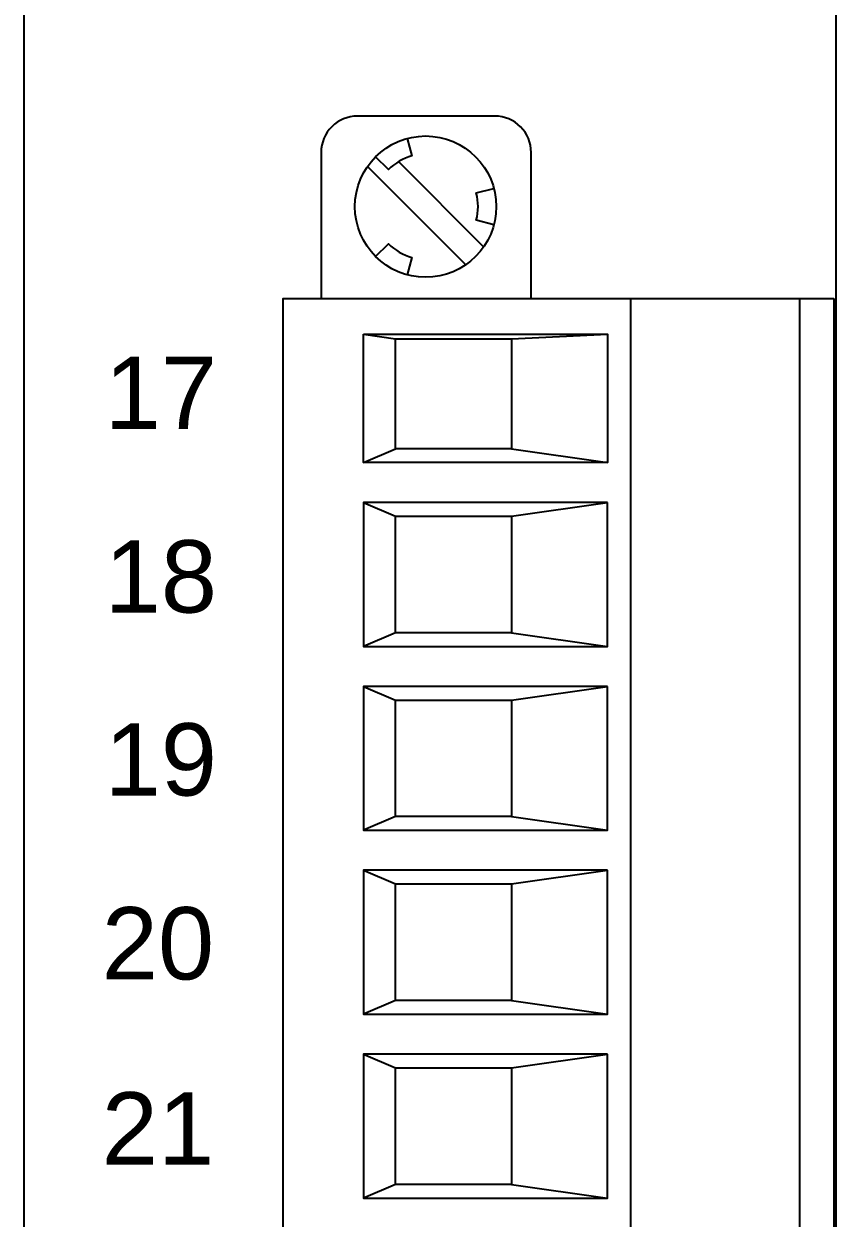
# Model space of a CAD drawing. Extents: x 1 to 47, y 1 to 35.
# Drawn here: x 38.497 to 39.383, y 11.054 to 12.353 of the extents above; entities that cross this region are included whole.
import ezdxf

# ---------------------------------------------------------------- set-up
doc = ezdxf.new("R2010")
doc.units = 0
doc.header["$MEASUREMENT"] = 0
for name, color, linetype in [('9_02__1__21_UNIVERSAL_BINA', 7, 'CONTINUOUS'), ('9_03__2__42_UNIVERSAL_BINA', 7, 'CONTINUOUS'), ('9_04__3__63_UNIVERSAL_BINA', 7, 'CONTINUOUS'), ('9_05__4__84_UNIVERSAL_BINA', 7, 'CONTINUOUS'), ('9_06__5__21_UNIVERSAL_BINA', 7, 'CONTINUOUS'), ('9_07__6__21_UNIVERSAL_BINA', 7, 'CONTINUOUS'), ('9_08__7__21_UNIVERSAL_BINA', 7, 'CONTINUOUS'), ('9_09__8__42_UNIVERSAL_BINA', 7, 'CONTINUOUS'), ('9_10__9__42_UNIVERSAL_BINA', 7, 'CONTINUOUS'), ('9_11__A__63_UNIVERSAL_BINA', 7, 'CONTINUOUS'), ('9_12__B__12_ELECTROMECHANI', 7, 'CONTINUOUS'), ('9_13__C__24_ELECTROMECHANI', 7, 'CONTINUOUS'), ('9_14__D__36_ELECTROMECHANI', 7, 'CONTINUOUS'), ('9_15__E__48_ELECTROMECHANI', 7, 'CONTINUOUS')]:
    doc.layers.add(name, color=color, linetype=linetype)
doc.styles.add('ARIAL', font='arial.ttf')

msp = doc.modelspace()

# ---------------------------------------------------------------- linework, layer by layer
at = {"layer": '9_02__1__21_UNIVERSAL_BINA'}
for points in [[(39.627, 17.049), (39.222, 17.0632), (38.82, 17.0491, 0.404026), (38.782, 17.0098), (38.782, 16.8972, -0.409111), (38.6659, 16.7791), (38.5739, 16.7775, 0.409111), (38.4965, 16.6987), (38.4965, 10.1436, 0.409111), (38.5739, 10.0649), (38.6659, 10.0633, -0.409111), (38.782, 9.9452), (38.782, 9.8325, 0.404026), (38.82, 9.7932), (39.222, 9.7791), (39.627, 9.7933, 0.404026)], [(39.4569, 10.056, -0.409111), (39.3795, 10.1348), (39.3795, 16.7075, -0.409111), (39.4569, 16.7863)], [(39.0479, 12.0539), (39.0479, 12.2129, 0.414214), (39.0086, 12.2523), (38.859, 12.2523, 0.414214), (38.8196, 12.2129), (38.8196, 12.0539)], [(38.9133, 12.228), (38.9184, 12.209, 0.131652), (38.8928, 12.1942), (38.8789, 12.2082)], [(39.0073, 12.134), (38.9883, 12.1391, 0.131652), (38.9883, 12.1687), (39.0073, 12.1737)], [(38.8789, 12.0996), (38.8928, 12.1135, 0.131652), (38.9184, 12.0987), (38.9133, 12.0797)]]:
    msp.add_lwpolyline(points, format="xyb", dxfattribs=at)
for points in [[(38.9768, 12.0907), (38.87, 12.1975)], [(38.9037, 12.2028), (38.9963, 12.1102)], [(39.1564, 10.4539), (39.1564, 12.0539)], [(39.3396, 12.0539), (39.3396, 10.4539)], [(38.8657, 12.0152), (38.9005, 12.01)], [(39.0265, 12.01), (39.1308, 12.0152)], [(38.8657, 11.8756), (38.9005, 11.8905)], [(39.0265, 11.8905), (39.1308, 11.8756)], [(38.8657, 11.8321), (38.9005, 11.8173)], [(39.0265, 11.8173), (39.1308, 11.8321)], [(38.9005, 11.6905), (38.8657, 11.6756)], [(39.0265, 11.6905), (39.1308, 11.6756)], [(38.8657, 11.6321), (38.9005, 11.6173)], [(39.0265, 11.6173), (39.1308, 11.6321)], [(38.9005, 11.4905), (38.8657, 11.4756)], [(39.0265, 11.4905), (39.1308, 11.4756)], [(38.8657, 11.4321), (38.9005, 11.4173)], [(39.0265, 11.4173), (39.1308, 11.4321)], [(38.9005, 11.2905), (38.8657, 11.2756)], [(39.0265, 11.2905), (39.1308, 11.2756)], [(38.8657, 11.2321), (38.9005, 11.2173)], [(39.0265, 11.2173), (39.1308, 11.2321)], [(38.9005, 11.0905), (38.8657, 11.0756)], [(39.0265, 11.0905), (39.1308, 11.0756)]]:
    msp.add_lwpolyline(points, dxfattribs=at)
for points in [[(39.3769, 12.0539), (39.3769, 10.4539), (38.7785, 10.4539), (38.7785, 12.0539)], [(38.8657, 12.0152), (39.1308, 12.0152), (39.1308, 11.8756), (38.8657, 11.8756)], [(38.9005, 12.01), (39.0265, 12.01), (39.0265, 11.8905), (38.9005, 11.8905)], [(39.1308, 11.8321), (38.8657, 11.8321), (38.8657, 11.6756), (39.1308, 11.6756)], [(38.9005, 11.8173), (39.0265, 11.8173), (39.0265, 11.6905), (38.9005, 11.6905)], [(39.1308, 11.6321), (38.8657, 11.6321), (38.8657, 11.4756), (39.1308, 11.4756)], [(38.9005, 11.6173), (39.0265, 11.6173), (39.0265, 11.4905), (38.9005, 11.4905)], [(39.1308, 11.4321), (38.8657, 11.4321), (38.8657, 11.2756), (39.1308, 11.2756)], [(38.9005, 11.4173), (39.0265, 11.4173), (39.0265, 11.2905), (38.9005, 11.2905)], [(39.1308, 11.2321), (38.8657, 11.2321), (38.8657, 11.0756), (39.1308, 11.0756)], [(38.9005, 11.2173), (39.0265, 11.2173), (39.0265, 11.0905), (38.9005, 11.0905)]]:
    msp.add_lwpolyline(points, close=True, dxfattribs=at)
msp.add_circle((38.9332, 12.1539), 0.0768, dxfattribs=at)
at = {"layer": '9_03__2__42_UNIVERSAL_BINA'}
for points in [[(39.627, 17.049), (39.222, 17.0632), (38.82, 17.0491, 0.404026), (38.782, 17.0098), (38.782, 16.8972, -0.409111), (38.6659, 16.7791), (38.5739, 16.7775, 0.409111), (38.4965, 16.6987), (38.4965, 10.1436, 0.409111), (38.5739, 10.0649), (38.6659, 10.0633, -0.409111), (38.782, 9.9452), (38.782, 9.8325, 0.404026), (38.82, 9.7932), (39.222, 9.7791), (39.627, 9.7933, 0.404026)], [(39.4569, 10.056, -0.409111), (39.3795, 10.1348), (39.3795, 16.7075, -0.409111), (39.4569, 16.7863)], [(39.0479, 12.0539), (39.0479, 12.2129, 0.414214), (39.0086, 12.2523), (38.859, 12.2523, 0.414214), (38.8196, 12.2129), (38.8196, 12.0539)], [(38.9133, 12.228), (38.9184, 12.209, 0.131652), (38.8928, 12.1942), (38.8789, 12.2082)], [(39.0073, 12.134), (38.9883, 12.1391, 0.131652), (38.9883, 12.1687), (39.0073, 12.1737)], [(38.8789, 12.0996), (38.8928, 12.1135, 0.131652), (38.9184, 12.0987), (38.9133, 12.0797)]]:
    msp.add_lwpolyline(points, format="xyb", dxfattribs=at)
for points in [[(38.9768, 12.0907), (38.87, 12.1975)], [(38.9037, 12.2028), (38.9963, 12.1102)], [(39.1564, 10.4539), (39.1564, 12.0539)], [(39.3396, 12.0539), (39.3396, 10.4539)], [(38.8657, 12.0152), (38.9005, 12.01)], [(39.0265, 12.01), (39.1308, 12.0152)], [(38.8657, 11.8756), (38.9005, 11.8905)], [(39.0265, 11.8905), (39.1308, 11.8756)], [(38.8657, 11.8321), (38.9005, 11.8173)], [(39.0265, 11.8173), (39.1308, 11.8321)], [(38.9005, 11.6905), (38.8657, 11.6756)], [(39.0265, 11.6905), (39.1308, 11.6756)], [(38.8657, 11.6321), (38.9005, 11.6173)], [(39.0265, 11.6173), (39.1308, 11.6321)], [(38.9005, 11.4905), (38.8657, 11.4756)], [(39.0265, 11.4905), (39.1308, 11.4756)], [(38.8657, 11.4321), (38.9005, 11.4173)], [(39.0265, 11.4173), (39.1308, 11.4321)], [(38.9005, 11.2905), (38.8657, 11.2756)], [(39.0265, 11.2905), (39.1308, 11.2756)], [(38.8657, 11.2321), (38.9005, 11.2173)], [(39.0265, 11.2173), (39.1308, 11.2321)], [(38.9005, 11.0905), (38.8657, 11.0756)], [(39.0265, 11.0905), (39.1308, 11.0756)]]:
    msp.add_lwpolyline(points, dxfattribs=at)
for points in [[(39.3769, 12.0539), (39.3769, 10.4539), (38.7785, 10.4539), (38.7785, 12.0539)], [(38.8657, 12.0152), (39.1308, 12.0152), (39.1308, 11.8756), (38.8657, 11.8756)], [(38.9005, 12.01), (39.0265, 12.01), (39.0265, 11.8905), (38.9005, 11.8905)], [(39.1308, 11.8321), (38.8657, 11.8321), (38.8657, 11.6756), (39.1308, 11.6756)], [(38.9005, 11.8173), (39.0265, 11.8173), (39.0265, 11.6905), (38.9005, 11.6905)], [(39.1308, 11.6321), (38.8657, 11.6321), (38.8657, 11.4756), (39.1308, 11.4756)], [(38.9005, 11.6173), (39.0265, 11.6173), (39.0265, 11.4905), (38.9005, 11.4905)], [(39.1308, 11.4321), (38.8657, 11.4321), (38.8657, 11.2756), (39.1308, 11.2756)], [(38.9005, 11.4173), (39.0265, 11.4173), (39.0265, 11.2905), (38.9005, 11.2905)], [(39.1308, 11.2321), (38.8657, 11.2321), (38.8657, 11.0756), (39.1308, 11.0756)], [(38.9005, 11.2173), (39.0265, 11.2173), (39.0265, 11.0905), (38.9005, 11.0905)]]:
    msp.add_lwpolyline(points, close=True, dxfattribs=at)
msp.add_circle((38.9332, 12.1539), 0.0768, dxfattribs=at)
at = {"layer": '9_04__3__63_UNIVERSAL_BINA'}
for points in [[(39.627, 17.049), (39.222, 17.0632), (38.82, 17.0491, 0.404026), (38.782, 17.0098), (38.782, 16.8972, -0.409111), (38.6659, 16.7791), (38.5739, 16.7775, 0.409111), (38.4965, 16.6987), (38.4965, 10.1436, 0.409111), (38.5739, 10.0649), (38.6659, 10.0633, -0.409111), (38.782, 9.9452), (38.782, 9.8325, 0.404026), (38.82, 9.7932), (39.222, 9.7791), (39.627, 9.7933, 0.404026)], [(39.4569, 10.056, -0.409111), (39.3795, 10.1348), (39.3795, 16.7075, -0.409111), (39.4569, 16.7863)], [(39.0479, 12.0539), (39.0479, 12.2129, 0.414214), (39.0086, 12.2523), (38.859, 12.2523, 0.414214), (38.8196, 12.2129), (38.8196, 12.0539)], [(38.9133, 12.228), (38.9184, 12.209, 0.131652), (38.8928, 12.1942), (38.8789, 12.2082)], [(39.0073, 12.134), (38.9883, 12.1391, 0.131652), (38.9883, 12.1687), (39.0073, 12.1737)], [(38.8789, 12.0996), (38.8928, 12.1135, 0.131652), (38.9184, 12.0987), (38.9133, 12.0797)]]:
    msp.add_lwpolyline(points, format="xyb", dxfattribs=at)
for points in [[(38.9768, 12.0907), (38.87, 12.1975)], [(38.9037, 12.2028), (38.9963, 12.1102)], [(39.1564, 10.4539), (39.1564, 12.0539)], [(39.3396, 12.0539), (39.3396, 10.4539)], [(38.8657, 12.0152), (38.9005, 12.01)], [(39.0265, 12.01), (39.1308, 12.0152)], [(38.8657, 11.8756), (38.9005, 11.8905)], [(39.0265, 11.8905), (39.1308, 11.8756)], [(38.8657, 11.8321), (38.9005, 11.8173)], [(39.0265, 11.8173), (39.1308, 11.8321)], [(38.9005, 11.6905), (38.8657, 11.6756)], [(39.0265, 11.6905), (39.1308, 11.6756)], [(38.8657, 11.6321), (38.9005, 11.6173)], [(39.0265, 11.6173), (39.1308, 11.6321)], [(38.9005, 11.4905), (38.8657, 11.4756)], [(39.0265, 11.4905), (39.1308, 11.4756)], [(38.8657, 11.4321), (38.9005, 11.4173)], [(39.0265, 11.4173), (39.1308, 11.4321)], [(38.9005, 11.2905), (38.8657, 11.2756)], [(39.0265, 11.2905), (39.1308, 11.2756)], [(38.8657, 11.2321), (38.9005, 11.2173)], [(39.0265, 11.2173), (39.1308, 11.2321)], [(38.9005, 11.0905), (38.8657, 11.0756)], [(39.0265, 11.0905), (39.1308, 11.0756)]]:
    msp.add_lwpolyline(points, dxfattribs=at)
for points in [[(39.3769, 12.0539), (39.3769, 10.4539), (38.7785, 10.4539), (38.7785, 12.0539)], [(38.8657, 12.0152), (39.1308, 12.0152), (39.1308, 11.8756), (38.8657, 11.8756)], [(38.9005, 12.01), (39.0265, 12.01), (39.0265, 11.8905), (38.9005, 11.8905)], [(39.1308, 11.8321), (38.8657, 11.8321), (38.8657, 11.6756), (39.1308, 11.6756)], [(38.9005, 11.8173), (39.0265, 11.8173), (39.0265, 11.6905), (38.9005, 11.6905)], [(39.1308, 11.6321), (38.8657, 11.6321), (38.8657, 11.4756), (39.1308, 11.4756)], [(38.9005, 11.6173), (39.0265, 11.6173), (39.0265, 11.4905), (38.9005, 11.4905)], [(39.1308, 11.4321), (38.8657, 11.4321), (38.8657, 11.2756), (39.1308, 11.2756)], [(38.9005, 11.4173), (39.0265, 11.4173), (39.0265, 11.2905), (38.9005, 11.2905)], [(39.1308, 11.2321), (38.8657, 11.2321), (38.8657, 11.0756), (39.1308, 11.0756)], [(38.9005, 11.2173), (39.0265, 11.2173), (39.0265, 11.0905), (38.9005, 11.0905)]]:
    msp.add_lwpolyline(points, close=True, dxfattribs=at)
msp.add_circle((38.9332, 12.1539), 0.0768, dxfattribs=at)
at = {"layer": '9_05__4__84_UNIVERSAL_BINA'}
for points in [[(39.627, 17.049), (39.222, 17.0632), (38.82, 17.0491, 0.404026), (38.782, 17.0098), (38.782, 16.8972, -0.409111), (38.6659, 16.7791), (38.5739, 16.7775, 0.409111), (38.4965, 16.6987), (38.4965, 10.1436, 0.409111), (38.5739, 10.0649), (38.6659, 10.0633, -0.409111), (38.782, 9.9452), (38.782, 9.8325, 0.404026), (38.82, 9.7932), (39.222, 9.7791), (39.627, 9.7933, 0.404026)], [(39.4569, 10.056, -0.409111), (39.3795, 10.1348), (39.3795, 16.7075, -0.409111), (39.4569, 16.7863)], [(39.0479, 12.0539), (39.0479, 12.2129, 0.414214), (39.0086, 12.2523), (38.859, 12.2523, 0.414214), (38.8196, 12.2129), (38.8196, 12.0539)], [(38.9133, 12.228), (38.9184, 12.209, 0.131652), (38.8928, 12.1942), (38.8789, 12.2082)], [(39.0073, 12.134), (38.9883, 12.1391, 0.131652), (38.9883, 12.1687), (39.0073, 12.1737)], [(38.8789, 12.0996), (38.8928, 12.1135, 0.131652), (38.9184, 12.0987), (38.9133, 12.0797)]]:
    msp.add_lwpolyline(points, format="xyb", dxfattribs=at)
for points in [[(38.9768, 12.0907), (38.87, 12.1975)], [(38.9037, 12.2028), (38.9963, 12.1102)], [(39.1564, 10.4539), (39.1564, 12.0539)], [(39.3396, 12.0539), (39.3396, 10.4539)], [(38.8657, 12.0152), (38.9005, 12.01)], [(39.0265, 12.01), (39.1308, 12.0152)], [(38.8657, 11.8756), (38.9005, 11.8905)], [(39.0265, 11.8905), (39.1308, 11.8756)], [(38.8657, 11.8321), (38.9005, 11.8173)], [(39.0265, 11.8173), (39.1308, 11.8321)], [(38.9005, 11.6905), (38.8657, 11.6756)], [(39.0265, 11.6905), (39.1308, 11.6756)], [(38.8657, 11.6321), (38.9005, 11.6173)], [(39.0265, 11.6173), (39.1308, 11.6321)], [(38.9005, 11.4905), (38.8657, 11.4756)], [(39.0265, 11.4905), (39.1308, 11.4756)], [(38.8657, 11.4321), (38.9005, 11.4173)], [(39.0265, 11.4173), (39.1308, 11.4321)], [(38.9005, 11.2905), (38.8657, 11.2756)], [(39.0265, 11.2905), (39.1308, 11.2756)], [(38.8657, 11.2321), (38.9005, 11.2173)], [(39.0265, 11.2173), (39.1308, 11.2321)], [(38.9005, 11.0905), (38.8657, 11.0756)], [(39.0265, 11.0905), (39.1308, 11.0756)]]:
    msp.add_lwpolyline(points, dxfattribs=at)
for points in [[(39.3769, 12.0539), (39.3769, 10.4539), (38.7785, 10.4539), (38.7785, 12.0539)], [(38.8657, 12.0152), (39.1308, 12.0152), (39.1308, 11.8756), (38.8657, 11.8756)], [(38.9005, 12.01), (39.0265, 12.01), (39.0265, 11.8905), (38.9005, 11.8905)], [(39.1308, 11.8321), (38.8657, 11.8321), (38.8657, 11.6756), (39.1308, 11.6756)], [(38.9005, 11.8173), (39.0265, 11.8173), (39.0265, 11.6905), (38.9005, 11.6905)], [(39.1308, 11.6321), (38.8657, 11.6321), (38.8657, 11.4756), (39.1308, 11.4756)], [(38.9005, 11.6173), (39.0265, 11.6173), (39.0265, 11.4905), (38.9005, 11.4905)], [(39.1308, 11.4321), (38.8657, 11.4321), (38.8657, 11.2756), (39.1308, 11.2756)], [(38.9005, 11.4173), (39.0265, 11.4173), (39.0265, 11.2905), (38.9005, 11.2905)], [(39.1308, 11.2321), (38.8657, 11.2321), (38.8657, 11.0756), (39.1308, 11.0756)], [(38.9005, 11.2173), (39.0265, 11.2173), (39.0265, 11.0905), (38.9005, 11.0905)]]:
    msp.add_lwpolyline(points, close=True, dxfattribs=at)
msp.add_circle((38.9332, 12.1539), 0.0768, dxfattribs=at)
at = {"layer": '9_06__5__21_UNIVERSAL_BINA'}
for points in [[(39.627, 17.049), (39.222, 17.0632), (38.82, 17.0491, 0.404026), (38.782, 17.0098), (38.782, 16.8972, -0.409111), (38.6659, 16.7791), (38.5739, 16.7775, 0.409111), (38.4965, 16.6987), (38.4965, 10.1436, 0.409111), (38.5739, 10.0649), (38.6659, 10.0633, -0.409111), (38.782, 9.9452), (38.782, 9.8325, 0.404026), (38.82, 9.7932), (39.222, 9.7791), (39.627, 9.7933, 0.404026)], [(39.4569, 10.056, -0.409111), (39.3795, 10.1348), (39.3795, 16.7075, -0.409111), (39.4569, 16.7863)], [(39.0479, 12.0539), (39.0479, 12.2129, 0.414214), (39.0086, 12.2523), (38.859, 12.2523, 0.414214), (38.8196, 12.2129), (38.8196, 12.0539)], [(38.9133, 12.228), (38.9184, 12.209, 0.131652), (38.8928, 12.1942), (38.8789, 12.2082)], [(39.0073, 12.134), (38.9883, 12.1391, 0.131652), (38.9883, 12.1687), (39.0073, 12.1737)], [(38.8789, 12.0996), (38.8928, 12.1135, 0.131652), (38.9184, 12.0987), (38.9133, 12.0797)]]:
    msp.add_lwpolyline(points, format="xyb", dxfattribs=at)
for points in [[(38.9768, 12.0907), (38.87, 12.1975)], [(38.9037, 12.2028), (38.9963, 12.1102)], [(39.1564, 10.4539), (39.1564, 12.0539)], [(39.3396, 12.0539), (39.3396, 10.4539)], [(38.8657, 12.0152), (38.9005, 12.01)], [(39.0265, 12.01), (39.1308, 12.0152)], [(38.8657, 11.8756), (38.9005, 11.8905)], [(39.0265, 11.8905), (39.1308, 11.8756)], [(38.8657, 11.8321), (38.9005, 11.8173)], [(39.0265, 11.8173), (39.1308, 11.8321)], [(38.9005, 11.6905), (38.8657, 11.6756)], [(39.0265, 11.6905), (39.1308, 11.6756)], [(38.8657, 11.6321), (38.9005, 11.6173)], [(39.0265, 11.6173), (39.1308, 11.6321)], [(38.9005, 11.4905), (38.8657, 11.4756)], [(39.0265, 11.4905), (39.1308, 11.4756)], [(38.8657, 11.4321), (38.9005, 11.4173)], [(39.0265, 11.4173), (39.1308, 11.4321)], [(38.9005, 11.2905), (38.8657, 11.2756)], [(39.0265, 11.2905), (39.1308, 11.2756)], [(38.8657, 11.2321), (38.9005, 11.2173)], [(39.0265, 11.2173), (39.1308, 11.2321)], [(38.9005, 11.0905), (38.8657, 11.0756)], [(39.0265, 11.0905), (39.1308, 11.0756)]]:
    msp.add_lwpolyline(points, dxfattribs=at)
for points in [[(39.3769, 12.0539), (39.3769, 10.4539), (38.7785, 10.4539), (38.7785, 12.0539)], [(38.8657, 12.0152), (39.1308, 12.0152), (39.1308, 11.8756), (38.8657, 11.8756)], [(38.9005, 12.01), (39.0265, 12.01), (39.0265, 11.8905), (38.9005, 11.8905)], [(39.1308, 11.8321), (38.8657, 11.8321), (38.8657, 11.6756), (39.1308, 11.6756)], [(38.9005, 11.8173), (39.0265, 11.8173), (39.0265, 11.6905), (38.9005, 11.6905)], [(39.1308, 11.6321), (38.8657, 11.6321), (38.8657, 11.4756), (39.1308, 11.4756)], [(38.9005, 11.6173), (39.0265, 11.6173), (39.0265, 11.4905), (38.9005, 11.4905)], [(39.1308, 11.4321), (38.8657, 11.4321), (38.8657, 11.2756), (39.1308, 11.2756)], [(38.9005, 11.4173), (39.0265, 11.4173), (39.0265, 11.2905), (38.9005, 11.2905)], [(39.1308, 11.2321), (38.8657, 11.2321), (38.8657, 11.0756), (39.1308, 11.0756)], [(38.9005, 11.2173), (39.0265, 11.2173), (39.0265, 11.0905), (38.9005, 11.0905)]]:
    msp.add_lwpolyline(points, close=True, dxfattribs=at)
msp.add_circle((38.9332, 12.1539), 0.0768, dxfattribs=at)
at = {"layer": '9_07__6__21_UNIVERSAL_BINA'}
for points in [[(39.627, 17.049), (39.222, 17.0632), (38.82, 17.0491, 0.404026), (38.782, 17.0098), (38.782, 16.8972, -0.409111), (38.6659, 16.7791), (38.5739, 16.7775, 0.409111), (38.4965, 16.6987), (38.4965, 10.1436, 0.409111), (38.5739, 10.0649), (38.6659, 10.0633, -0.409111), (38.782, 9.9452), (38.782, 9.8325, 0.404026), (38.82, 9.7932), (39.222, 9.7791), (39.627, 9.7933, 0.404026)], [(39.4569, 10.056, -0.409111), (39.3795, 10.1348), (39.3795, 16.7075, -0.409111), (39.4569, 16.7863)], [(39.0479, 12.0539), (39.0479, 12.2129, 0.414214), (39.0086, 12.2523), (38.859, 12.2523, 0.414214), (38.8196, 12.2129), (38.8196, 12.0539)], [(38.9133, 12.228), (38.9184, 12.209, 0.131652), (38.8928, 12.1942), (38.8789, 12.2082)], [(39.0073, 12.134), (38.9883, 12.1391, 0.131652), (38.9883, 12.1687), (39.0073, 12.1737)], [(38.8789, 12.0996), (38.8928, 12.1135, 0.131652), (38.9184, 12.0987), (38.9133, 12.0797)]]:
    msp.add_lwpolyline(points, format="xyb", dxfattribs=at)
for points in [[(38.9768, 12.0907), (38.87, 12.1975)], [(38.9037, 12.2028), (38.9963, 12.1102)], [(39.1564, 10.4539), (39.1564, 12.0539)], [(39.3396, 12.0539), (39.3396, 10.4539)], [(38.8657, 12.0152), (38.9005, 12.01)], [(39.0265, 12.01), (39.1308, 12.0152)], [(38.8657, 11.8756), (38.9005, 11.8905)], [(39.0265, 11.8905), (39.1308, 11.8756)], [(38.8657, 11.8321), (38.9005, 11.8173)], [(39.0265, 11.8173), (39.1308, 11.8321)], [(38.9005, 11.6905), (38.8657, 11.6756)], [(39.0265, 11.6905), (39.1308, 11.6756)], [(38.8657, 11.6321), (38.9005, 11.6173)], [(39.0265, 11.6173), (39.1308, 11.6321)], [(38.9005, 11.4905), (38.8657, 11.4756)], [(39.0265, 11.4905), (39.1308, 11.4756)], [(38.8657, 11.4321), (38.9005, 11.4173)], [(39.0265, 11.4173), (39.1308, 11.4321)], [(38.9005, 11.2905), (38.8657, 11.2756)], [(39.0265, 11.2905), (39.1308, 11.2756)], [(38.8657, 11.2321), (38.9005, 11.2173)], [(39.0265, 11.2173), (39.1308, 11.2321)], [(38.9005, 11.0905), (38.8657, 11.0756)], [(39.0265, 11.0905), (39.1308, 11.0756)]]:
    msp.add_lwpolyline(points, dxfattribs=at)
for points in [[(39.3769, 12.0539), (39.3769, 10.4539), (38.7785, 10.4539), (38.7785, 12.0539)], [(38.8657, 12.0152), (39.1308, 12.0152), (39.1308, 11.8756), (38.8657, 11.8756)], [(38.9005, 12.01), (39.0265, 12.01), (39.0265, 11.8905), (38.9005, 11.8905)], [(39.1308, 11.8321), (38.8657, 11.8321), (38.8657, 11.6756), (39.1308, 11.6756)], [(38.9005, 11.8173), (39.0265, 11.8173), (39.0265, 11.6905), (38.9005, 11.6905)], [(39.1308, 11.6321), (38.8657, 11.6321), (38.8657, 11.4756), (39.1308, 11.4756)], [(38.9005, 11.6173), (39.0265, 11.6173), (39.0265, 11.4905), (38.9005, 11.4905)], [(39.1308, 11.4321), (38.8657, 11.4321), (38.8657, 11.2756), (39.1308, 11.2756)], [(38.9005, 11.4173), (39.0265, 11.4173), (39.0265, 11.2905), (38.9005, 11.2905)], [(39.1308, 11.2321), (38.8657, 11.2321), (38.8657, 11.0756), (39.1308, 11.0756)], [(38.9005, 11.2173), (39.0265, 11.2173), (39.0265, 11.0905), (38.9005, 11.0905)]]:
    msp.add_lwpolyline(points, close=True, dxfattribs=at)
msp.add_circle((38.9332, 12.1539), 0.0768, dxfattribs=at)
at = {"layer": '9_08__7__21_UNIVERSAL_BINA'}
for points in [[(39.627, 17.049), (39.222, 17.0632), (38.82, 17.0491, 0.404026), (38.782, 17.0098), (38.782, 16.8972, -0.409111), (38.6659, 16.7791), (38.5739, 16.7775, 0.409111), (38.4965, 16.6987), (38.4965, 10.1436, 0.409111), (38.5739, 10.0649), (38.6659, 10.0633, -0.409111), (38.782, 9.9452), (38.782, 9.8325, 0.404026), (38.82, 9.7932), (39.222, 9.7791), (39.627, 9.7933, 0.404026)], [(39.4569, 10.056, -0.409111), (39.3795, 10.1348), (39.3795, 16.7075, -0.409111), (39.4569, 16.7863)], [(39.0479, 12.0539), (39.0479, 12.2129, 0.414214), (39.0086, 12.2523), (38.859, 12.2523, 0.414214), (38.8196, 12.2129), (38.8196, 12.0539)], [(38.9133, 12.228), (38.9184, 12.209, 0.131652), (38.8928, 12.1942), (38.8789, 12.2082)], [(39.0073, 12.134), (38.9883, 12.1391, 0.131652), (38.9883, 12.1687), (39.0073, 12.1737)], [(38.8789, 12.0996), (38.8928, 12.1135, 0.131652), (38.9184, 12.0987), (38.9133, 12.0797)]]:
    msp.add_lwpolyline(points, format="xyb", dxfattribs=at)
for points in [[(38.9768, 12.0907), (38.87, 12.1975)], [(38.9037, 12.2028), (38.9963, 12.1102)], [(39.1564, 10.4539), (39.1564, 12.0539)], [(39.3396, 12.0539), (39.3396, 10.4539)], [(38.8657, 12.0152), (38.9005, 12.01)], [(39.0265, 12.01), (39.1308, 12.0152)], [(38.8657, 11.8756), (38.9005, 11.8905)], [(39.0265, 11.8905), (39.1308, 11.8756)], [(38.8657, 11.8321), (38.9005, 11.8173)], [(39.0265, 11.8173), (39.1308, 11.8321)], [(38.9005, 11.6905), (38.8657, 11.6756)], [(39.0265, 11.6905), (39.1308, 11.6756)], [(38.8657, 11.6321), (38.9005, 11.6173)], [(39.0265, 11.6173), (39.1308, 11.6321)], [(38.9005, 11.4905), (38.8657, 11.4756)], [(39.0265, 11.4905), (39.1308, 11.4756)], [(38.8657, 11.4321), (38.9005, 11.4173)], [(39.0265, 11.4173), (39.1308, 11.4321)], [(38.9005, 11.2905), (38.8657, 11.2756)], [(39.0265, 11.2905), (39.1308, 11.2756)], [(38.8657, 11.2321), (38.9005, 11.2173)], [(39.0265, 11.2173), (39.1308, 11.2321)], [(38.9005, 11.0905), (38.8657, 11.0756)], [(39.0265, 11.0905), (39.1308, 11.0756)]]:
    msp.add_lwpolyline(points, dxfattribs=at)
for points in [[(39.3769, 12.0539), (39.3769, 10.4539), (38.7785, 10.4539), (38.7785, 12.0539)], [(38.8657, 12.0152), (39.1308, 12.0152), (39.1308, 11.8756), (38.8657, 11.8756)], [(38.9005, 12.01), (39.0265, 12.01), (39.0265, 11.8905), (38.9005, 11.8905)], [(39.1308, 11.8321), (38.8657, 11.8321), (38.8657, 11.6756), (39.1308, 11.6756)], [(38.9005, 11.8173), (39.0265, 11.8173), (39.0265, 11.6905), (38.9005, 11.6905)], [(39.1308, 11.6321), (38.8657, 11.6321), (38.8657, 11.4756), (39.1308, 11.4756)], [(38.9005, 11.6173), (39.0265, 11.6173), (39.0265, 11.4905), (38.9005, 11.4905)], [(39.1308, 11.4321), (38.8657, 11.4321), (38.8657, 11.2756), (39.1308, 11.2756)], [(38.9005, 11.4173), (39.0265, 11.4173), (39.0265, 11.2905), (38.9005, 11.2905)], [(39.1308, 11.2321), (38.8657, 11.2321), (38.8657, 11.0756), (39.1308, 11.0756)], [(38.9005, 11.2173), (39.0265, 11.2173), (39.0265, 11.0905), (38.9005, 11.0905)]]:
    msp.add_lwpolyline(points, close=True, dxfattribs=at)
msp.add_circle((38.9332, 12.1539), 0.0768, dxfattribs=at)
at = {"layer": '9_09__8__42_UNIVERSAL_BINA'}
for points in [[(39.627, 17.049), (39.222, 17.0632), (38.82, 17.0491, 0.404026), (38.782, 17.0098), (38.782, 16.8972, -0.409111), (38.6659, 16.7791), (38.5739, 16.7775, 0.409111), (38.4965, 16.6987), (38.4965, 10.1436, 0.409111), (38.5739, 10.0649), (38.6659, 10.0633, -0.409111), (38.782, 9.9452), (38.782, 9.8325, 0.404026), (38.82, 9.7932), (39.222, 9.7791), (39.627, 9.7933, 0.404026)], [(39.4569, 10.056, -0.409111), (39.3795, 10.1348), (39.3795, 16.7075, -0.409111), (39.4569, 16.7863)], [(39.0479, 12.0539), (39.0479, 12.2129, 0.414214), (39.0086, 12.2523), (38.859, 12.2523, 0.414214), (38.8196, 12.2129), (38.8196, 12.0539)], [(38.9133, 12.228), (38.9184, 12.209, 0.131652), (38.8928, 12.1942), (38.8789, 12.2082)], [(39.0073, 12.134), (38.9883, 12.1391, 0.131652), (38.9883, 12.1687), (39.0073, 12.1737)], [(38.8789, 12.0996), (38.8928, 12.1135, 0.131652), (38.9184, 12.0987), (38.9133, 12.0797)]]:
    msp.add_lwpolyline(points, format="xyb", dxfattribs=at)
for points in [[(38.9768, 12.0907), (38.87, 12.1975)], [(38.9037, 12.2028), (38.9963, 12.1102)], [(39.1564, 10.4539), (39.1564, 12.0539)], [(39.3396, 12.0539), (39.3396, 10.4539)], [(38.8657, 12.0152), (38.9005, 12.01)], [(39.0265, 12.01), (39.1308, 12.0152)], [(38.8657, 11.8756), (38.9005, 11.8905)], [(39.0265, 11.8905), (39.1308, 11.8756)], [(38.8657, 11.8321), (38.9005, 11.8173)], [(39.0265, 11.8173), (39.1308, 11.8321)], [(38.9005, 11.6905), (38.8657, 11.6756)], [(39.0265, 11.6905), (39.1308, 11.6756)], [(38.8657, 11.6321), (38.9005, 11.6173)], [(39.0265, 11.6173), (39.1308, 11.6321)], [(38.9005, 11.4905), (38.8657, 11.4756)], [(39.0265, 11.4905), (39.1308, 11.4756)], [(38.8657, 11.4321), (38.9005, 11.4173)], [(39.0265, 11.4173), (39.1308, 11.4321)], [(38.9005, 11.2905), (38.8657, 11.2756)], [(39.0265, 11.2905), (39.1308, 11.2756)], [(38.8657, 11.2321), (38.9005, 11.2173)], [(39.0265, 11.2173), (39.1308, 11.2321)], [(38.9005, 11.0905), (38.8657, 11.0756)], [(39.0265, 11.0905), (39.1308, 11.0756)]]:
    msp.add_lwpolyline(points, dxfattribs=at)
for points in [[(39.3769, 12.0539), (39.3769, 10.4539), (38.7785, 10.4539), (38.7785, 12.0539)], [(38.8657, 12.0152), (39.1308, 12.0152), (39.1308, 11.8756), (38.8657, 11.8756)], [(38.9005, 12.01), (39.0265, 12.01), (39.0265, 11.8905), (38.9005, 11.8905)], [(39.1308, 11.8321), (38.8657, 11.8321), (38.8657, 11.6756), (39.1308, 11.6756)], [(38.9005, 11.8173), (39.0265, 11.8173), (39.0265, 11.6905), (38.9005, 11.6905)], [(39.1308, 11.6321), (38.8657, 11.6321), (38.8657, 11.4756), (39.1308, 11.4756)], [(38.9005, 11.6173), (39.0265, 11.6173), (39.0265, 11.4905), (38.9005, 11.4905)], [(39.1308, 11.4321), (38.8657, 11.4321), (38.8657, 11.2756), (39.1308, 11.2756)], [(38.9005, 11.4173), (39.0265, 11.4173), (39.0265, 11.2905), (38.9005, 11.2905)], [(39.1308, 11.2321), (38.8657, 11.2321), (38.8657, 11.0756), (39.1308, 11.0756)], [(38.9005, 11.2173), (39.0265, 11.2173), (39.0265, 11.0905), (38.9005, 11.0905)]]:
    msp.add_lwpolyline(points, close=True, dxfattribs=at)
msp.add_circle((38.9332, 12.1539), 0.0768, dxfattribs=at)
at = {"layer": '9_10__9__42_UNIVERSAL_BINA'}
for points in [[(39.627, 17.049), (39.222, 17.0632), (38.82, 17.0491, 0.404026), (38.782, 17.0098), (38.782, 16.8972, -0.409111), (38.6659, 16.7791), (38.5739, 16.7775, 0.409111), (38.4965, 16.6987), (38.4965, 10.1436, 0.409111), (38.5739, 10.0649), (38.6659, 10.0633, -0.409111), (38.782, 9.9452), (38.782, 9.8325, 0.404026), (38.82, 9.7932), (39.222, 9.7791), (39.627, 9.7933, 0.404026)], [(39.4569, 10.056, -0.409111), (39.3795, 10.1348), (39.3795, 16.7075, -0.409111), (39.4569, 16.7863)], [(39.0479, 12.0539), (39.0479, 12.2129, 0.414214), (39.0086, 12.2523), (38.859, 12.2523, 0.414214), (38.8196, 12.2129), (38.8196, 12.0539)], [(38.9133, 12.228), (38.9184, 12.209, 0.131652), (38.8928, 12.1942), (38.8789, 12.2082)], [(39.0073, 12.134), (38.9883, 12.1391, 0.131652), (38.9883, 12.1687), (39.0073, 12.1737)], [(38.8789, 12.0996), (38.8928, 12.1135, 0.131652), (38.9184, 12.0987), (38.9133, 12.0797)]]:
    msp.add_lwpolyline(points, format="xyb", dxfattribs=at)
for points in [[(38.9768, 12.0907), (38.87, 12.1975)], [(38.9037, 12.2028), (38.9963, 12.1102)], [(39.1564, 10.4539), (39.1564, 12.0539)], [(39.3396, 12.0539), (39.3396, 10.4539)], [(38.8657, 12.0152), (38.9005, 12.01)], [(39.0265, 12.01), (39.1308, 12.0152)], [(38.8657, 11.8756), (38.9005, 11.8905)], [(39.0265, 11.8905), (39.1308, 11.8756)], [(38.8657, 11.8321), (38.9005, 11.8173)], [(39.0265, 11.8173), (39.1308, 11.8321)], [(38.9005, 11.6905), (38.8657, 11.6756)], [(39.0265, 11.6905), (39.1308, 11.6756)], [(38.8657, 11.6321), (38.9005, 11.6173)], [(39.0265, 11.6173), (39.1308, 11.6321)], [(38.9005, 11.4905), (38.8657, 11.4756)], [(39.0265, 11.4905), (39.1308, 11.4756)], [(38.8657, 11.4321), (38.9005, 11.4173)], [(39.0265, 11.4173), (39.1308, 11.4321)], [(38.9005, 11.2905), (38.8657, 11.2756)], [(39.0265, 11.2905), (39.1308, 11.2756)], [(38.8657, 11.2321), (38.9005, 11.2173)], [(39.0265, 11.2173), (39.1308, 11.2321)], [(38.9005, 11.0905), (38.8657, 11.0756)], [(39.0265, 11.0905), (39.1308, 11.0756)]]:
    msp.add_lwpolyline(points, dxfattribs=at)
for points in [[(39.3769, 12.0539), (39.3769, 10.4539), (38.7785, 10.4539), (38.7785, 12.0539)], [(38.8657, 12.0152), (39.1308, 12.0152), (39.1308, 11.8756), (38.8657, 11.8756)], [(38.9005, 12.01), (39.0265, 12.01), (39.0265, 11.8905), (38.9005, 11.8905)], [(39.1308, 11.8321), (38.8657, 11.8321), (38.8657, 11.6756), (39.1308, 11.6756)], [(38.9005, 11.8173), (39.0265, 11.8173), (39.0265, 11.6905), (38.9005, 11.6905)], [(39.1308, 11.6321), (38.8657, 11.6321), (38.8657, 11.4756), (39.1308, 11.4756)], [(38.9005, 11.6173), (39.0265, 11.6173), (39.0265, 11.4905), (38.9005, 11.4905)], [(39.1308, 11.4321), (38.8657, 11.4321), (38.8657, 11.2756), (39.1308, 11.2756)], [(38.9005, 11.4173), (39.0265, 11.4173), (39.0265, 11.2905), (38.9005, 11.2905)], [(39.1308, 11.2321), (38.8657, 11.2321), (38.8657, 11.0756), (39.1308, 11.0756)], [(38.9005, 11.2173), (39.0265, 11.2173), (39.0265, 11.0905), (38.9005, 11.0905)]]:
    msp.add_lwpolyline(points, close=True, dxfattribs=at)
msp.add_circle((38.9332, 12.1539), 0.0768, dxfattribs=at)
at = {"layer": '9_11__A__63_UNIVERSAL_BINA'}
for points in [[(39.627, 17.049), (39.222, 17.0632), (38.82, 17.0491, 0.404026), (38.782, 17.0098), (38.782, 16.8972, -0.409111), (38.6659, 16.7791), (38.5739, 16.7775, 0.409111), (38.4965, 16.6987), (38.4965, 10.1436, 0.409111), (38.5739, 10.0649), (38.6659, 10.0633, -0.409111), (38.782, 9.9452), (38.782, 9.8325, 0.404026), (38.82, 9.7932), (39.222, 9.7791), (39.627, 9.7933, 0.404026)], [(39.4569, 10.056, -0.409111), (39.3795, 10.1348), (39.3795, 16.7075, -0.409111), (39.4569, 16.7863)], [(39.0479, 12.0539), (39.0479, 12.2129, 0.414214), (39.0086, 12.2523), (38.859, 12.2523, 0.414214), (38.8196, 12.2129), (38.8196, 12.0539)], [(38.9133, 12.228), (38.9184, 12.209, 0.131652), (38.8928, 12.1942), (38.8789, 12.2082)], [(39.0073, 12.134), (38.9883, 12.1391, 0.131652), (38.9883, 12.1687), (39.0073, 12.1737)], [(38.8789, 12.0996), (38.8928, 12.1135, 0.131652), (38.9184, 12.0987), (38.9133, 12.0797)]]:
    msp.add_lwpolyline(points, format="xyb", dxfattribs=at)
for points in [[(38.9768, 12.0907), (38.87, 12.1975)], [(38.9037, 12.2028), (38.9963, 12.1102)], [(39.1564, 10.4539), (39.1564, 12.0539)], [(39.3396, 12.0539), (39.3396, 10.4539)], [(38.8657, 12.0152), (38.9005, 12.01)], [(39.0265, 12.01), (39.1308, 12.0152)], [(38.8657, 11.8756), (38.9005, 11.8905)], [(39.0265, 11.8905), (39.1308, 11.8756)], [(38.8657, 11.8321), (38.9005, 11.8173)], [(39.0265, 11.8173), (39.1308, 11.8321)], [(38.9005, 11.6905), (38.8657, 11.6756)], [(39.0265, 11.6905), (39.1308, 11.6756)], [(38.8657, 11.6321), (38.9005, 11.6173)], [(39.0265, 11.6173), (39.1308, 11.6321)], [(38.9005, 11.4905), (38.8657, 11.4756)], [(39.0265, 11.4905), (39.1308, 11.4756)], [(38.8657, 11.4321), (38.9005, 11.4173)], [(39.0265, 11.4173), (39.1308, 11.4321)], [(38.9005, 11.2905), (38.8657, 11.2756)], [(39.0265, 11.2905), (39.1308, 11.2756)], [(38.8657, 11.2321), (38.9005, 11.2173)], [(39.0265, 11.2173), (39.1308, 11.2321)], [(38.9005, 11.0905), (38.8657, 11.0756)], [(39.0265, 11.0905), (39.1308, 11.0756)]]:
    msp.add_lwpolyline(points, dxfattribs=at)
for points in [[(39.3769, 12.0539), (39.3769, 10.4539), (38.7785, 10.4539), (38.7785, 12.0539)], [(38.8657, 12.0152), (39.1308, 12.0152), (39.1308, 11.8756), (38.8657, 11.8756)], [(38.9005, 12.01), (39.0265, 12.01), (39.0265, 11.8905), (38.9005, 11.8905)], [(39.1308, 11.8321), (38.8657, 11.8321), (38.8657, 11.6756), (39.1308, 11.6756)], [(38.9005, 11.8173), (39.0265, 11.8173), (39.0265, 11.6905), (38.9005, 11.6905)], [(39.1308, 11.6321), (38.8657, 11.6321), (38.8657, 11.4756), (39.1308, 11.4756)], [(38.9005, 11.6173), (39.0265, 11.6173), (39.0265, 11.4905), (38.9005, 11.4905)], [(39.1308, 11.4321), (38.8657, 11.4321), (38.8657, 11.2756), (39.1308, 11.2756)], [(38.9005, 11.4173), (39.0265, 11.4173), (39.0265, 11.2905), (38.9005, 11.2905)], [(39.1308, 11.2321), (38.8657, 11.2321), (38.8657, 11.0756), (39.1308, 11.0756)], [(38.9005, 11.2173), (39.0265, 11.2173), (39.0265, 11.0905), (38.9005, 11.0905)]]:
    msp.add_lwpolyline(points, close=True, dxfattribs=at)
msp.add_circle((38.9332, 12.1539), 0.0768, dxfattribs=at)
at = {"layer": '9_12__B__12_ELECTROMECHANI'}
for points in [[(39.627, 17.049), (39.222, 17.0632), (38.82, 17.0491, 0.404026), (38.782, 17.0098), (38.782, 16.8972, -0.409111), (38.6659, 16.7791), (38.5739, 16.7775, 0.409111), (38.4965, 16.6987), (38.4965, 10.1436, 0.409111), (38.5739, 10.0649), (38.6659, 10.0633, -0.409111), (38.782, 9.9452), (38.782, 9.8325, 0.404026), (38.82, 9.7932), (39.222, 9.7791), (39.627, 9.7933, 0.404026)], [(39.4569, 10.056, -0.409111), (39.3795, 10.1348), (39.3795, 16.7075, -0.409111), (39.4569, 16.7863)], [(39.0479, 12.0539), (39.0479, 12.2129, 0.414214), (39.0086, 12.2523), (38.859, 12.2523, 0.414214), (38.8196, 12.2129), (38.8196, 12.0539)], [(38.9133, 12.228), (38.9184, 12.209, 0.131652), (38.8928, 12.1942), (38.8789, 12.2082)], [(39.0073, 12.134), (38.9883, 12.1391, 0.131652), (38.9883, 12.1687), (39.0073, 12.1737)], [(38.8789, 12.0996), (38.8928, 12.1135, 0.131652), (38.9184, 12.0987), (38.9133, 12.0797)]]:
    msp.add_lwpolyline(points, format="xyb", dxfattribs=at)
for points in [[(38.9768, 12.0907), (38.87, 12.1975)], [(38.9037, 12.2028), (38.9963, 12.1102)], [(39.1564, 10.4539), (39.1564, 12.0539)], [(39.3396, 12.0539), (39.3396, 10.4539)], [(38.8657, 12.0152), (38.9005, 12.01)], [(39.0265, 12.01), (39.1308, 12.0152)], [(38.8657, 11.8756), (38.9005, 11.8905)], [(39.0265, 11.8905), (39.1308, 11.8756)], [(38.8657, 11.8321), (38.9005, 11.8173)], [(39.0265, 11.8173), (39.1308, 11.8321)], [(38.9005, 11.6905), (38.8657, 11.6756)], [(39.0265, 11.6905), (39.1308, 11.6756)], [(38.8657, 11.6321), (38.9005, 11.6173)], [(39.0265, 11.6173), (39.1308, 11.6321)], [(38.9005, 11.4905), (38.8657, 11.4756)], [(39.0265, 11.4905), (39.1308, 11.4756)], [(38.8657, 11.4321), (38.9005, 11.4173)], [(39.0265, 11.4173), (39.1308, 11.4321)], [(38.9005, 11.2905), (38.8657, 11.2756)], [(39.0265, 11.2905), (39.1308, 11.2756)], [(38.8657, 11.2321), (38.9005, 11.2173)], [(39.0265, 11.2173), (39.1308, 11.2321)], [(38.9005, 11.0905), (38.8657, 11.0756)], [(39.0265, 11.0905), (39.1308, 11.0756)]]:
    msp.add_lwpolyline(points, dxfattribs=at)
for points in [[(39.3769, 12.0539), (39.3769, 10.4539), (38.7785, 10.4539), (38.7785, 12.0539)], [(38.8657, 12.0152), (39.1308, 12.0152), (39.1308, 11.8756), (38.8657, 11.8756)], [(38.9005, 12.01), (39.0265, 12.01), (39.0265, 11.8905), (38.9005, 11.8905)], [(39.1308, 11.8321), (38.8657, 11.8321), (38.8657, 11.6756), (39.1308, 11.6756)], [(38.9005, 11.8173), (39.0265, 11.8173), (39.0265, 11.6905), (38.9005, 11.6905)], [(39.1308, 11.6321), (38.8657, 11.6321), (38.8657, 11.4756), (39.1308, 11.4756)], [(38.9005, 11.6173), (39.0265, 11.6173), (39.0265, 11.4905), (38.9005, 11.4905)], [(39.1308, 11.4321), (38.8657, 11.4321), (38.8657, 11.2756), (39.1308, 11.2756)], [(38.9005, 11.4173), (39.0265, 11.4173), (39.0265, 11.2905), (38.9005, 11.2905)], [(39.1308, 11.2321), (38.8657, 11.2321), (38.8657, 11.0756), (39.1308, 11.0756)], [(38.9005, 11.2173), (39.0265, 11.2173), (39.0265, 11.0905), (38.9005, 11.0905)]]:
    msp.add_lwpolyline(points, close=True, dxfattribs=at)
msp.add_circle((38.9332, 12.1539), 0.0768, dxfattribs=at)
at = {"layer": '9_13__C__24_ELECTROMECHANI'}
for points in [[(39.627, 17.049), (39.222, 17.0632), (38.82, 17.0491, 0.404026), (38.782, 17.0098), (38.782, 16.8972, -0.409111), (38.6659, 16.7791), (38.5739, 16.7775, 0.409111), (38.4965, 16.6987), (38.4965, 10.1436, 0.409111), (38.5739, 10.0649), (38.6659, 10.0633, -0.409111), (38.782, 9.9452), (38.782, 9.8325, 0.404026), (38.82, 9.7932), (39.222, 9.7791), (39.627, 9.7933, 0.404026)], [(39.4569, 10.056, -0.409111), (39.3795, 10.1348), (39.3795, 16.7075, -0.409111), (39.4569, 16.7863)], [(39.0479, 12.0539), (39.0479, 12.2129, 0.414214), (39.0086, 12.2523), (38.859, 12.2523, 0.414214), (38.8196, 12.2129), (38.8196, 12.0539)], [(38.9133, 12.228), (38.9184, 12.209, 0.131652), (38.8928, 12.1942), (38.8789, 12.2082)], [(39.0073, 12.134), (38.9883, 12.1391, 0.131652), (38.9883, 12.1687), (39.0073, 12.1737)], [(38.8789, 12.0996), (38.8928, 12.1135, 0.131652), (38.9184, 12.0987), (38.9133, 12.0797)]]:
    msp.add_lwpolyline(points, format="xyb", dxfattribs=at)
for points in [[(38.9768, 12.0907), (38.87, 12.1975)], [(38.9037, 12.2028), (38.9963, 12.1102)], [(39.1564, 10.4539), (39.1564, 12.0539)], [(39.3396, 12.0539), (39.3396, 10.4539)], [(38.8657, 12.0152), (38.9005, 12.01)], [(39.0265, 12.01), (39.1308, 12.0152)], [(38.8657, 11.8756), (38.9005, 11.8905)], [(39.0265, 11.8905), (39.1308, 11.8756)], [(38.8657, 11.8321), (38.9005, 11.8173)], [(39.0265, 11.8173), (39.1308, 11.8321)], [(38.9005, 11.6905), (38.8657, 11.6756)], [(39.0265, 11.6905), (39.1308, 11.6756)], [(38.8657, 11.6321), (38.9005, 11.6173)], [(39.0265, 11.6173), (39.1308, 11.6321)], [(38.9005, 11.4905), (38.8657, 11.4756)], [(39.0265, 11.4905), (39.1308, 11.4756)], [(38.8657, 11.4321), (38.9005, 11.4173)], [(39.0265, 11.4173), (39.1308, 11.4321)], [(38.9005, 11.2905), (38.8657, 11.2756)], [(39.0265, 11.2905), (39.1308, 11.2756)], [(38.8657, 11.2321), (38.9005, 11.2173)], [(39.0265, 11.2173), (39.1308, 11.2321)], [(38.9005, 11.0905), (38.8657, 11.0756)], [(39.0265, 11.0905), (39.1308, 11.0756)]]:
    msp.add_lwpolyline(points, dxfattribs=at)
for points in [[(39.3769, 12.0539), (39.3769, 10.4539), (38.7785, 10.4539), (38.7785, 12.0539)], [(38.8657, 12.0152), (39.1308, 12.0152), (39.1308, 11.8756), (38.8657, 11.8756)], [(38.9005, 12.01), (39.0265, 12.01), (39.0265, 11.8905), (38.9005, 11.8905)], [(39.1308, 11.8321), (38.8657, 11.8321), (38.8657, 11.6756), (39.1308, 11.6756)], [(38.9005, 11.8173), (39.0265, 11.8173), (39.0265, 11.6905), (38.9005, 11.6905)], [(39.1308, 11.6321), (38.8657, 11.6321), (38.8657, 11.4756), (39.1308, 11.4756)], [(38.9005, 11.6173), (39.0265, 11.6173), (39.0265, 11.4905), (38.9005, 11.4905)], [(39.1308, 11.4321), (38.8657, 11.4321), (38.8657, 11.2756), (39.1308, 11.2756)], [(38.9005, 11.4173), (39.0265, 11.4173), (39.0265, 11.2905), (38.9005, 11.2905)], [(39.1308, 11.2321), (38.8657, 11.2321), (38.8657, 11.0756), (39.1308, 11.0756)], [(38.9005, 11.2173), (39.0265, 11.2173), (39.0265, 11.0905), (38.9005, 11.0905)]]:
    msp.add_lwpolyline(points, close=True, dxfattribs=at)
msp.add_circle((38.9332, 12.1539), 0.0768, dxfattribs=at)
at = {"layer": '9_14__D__36_ELECTROMECHANI'}
for points in [[(39.627, 17.049), (39.222, 17.0632), (38.82, 17.0491, 0.404026), (38.782, 17.0098), (38.782, 16.8972, -0.409111), (38.6659, 16.7791), (38.5739, 16.7775, 0.409111), (38.4965, 16.6987), (38.4965, 10.1436, 0.409111), (38.5739, 10.0649), (38.6659, 10.0633, -0.409111), (38.782, 9.9452), (38.782, 9.8325, 0.404026), (38.82, 9.7932), (39.222, 9.7791), (39.627, 9.7933, 0.404026)], [(39.4569, 10.056, -0.409111), (39.3795, 10.1348), (39.3795, 16.7075, -0.409111), (39.4569, 16.7863)], [(39.0479, 12.0539), (39.0479, 12.2129, 0.414214), (39.0086, 12.2523), (38.859, 12.2523, 0.414214), (38.8196, 12.2129), (38.8196, 12.0539)], [(38.9133, 12.228), (38.9184, 12.209, 0.131652), (38.8928, 12.1942), (38.8789, 12.2082)], [(39.0073, 12.134), (38.9883, 12.1391, 0.131652), (38.9883, 12.1687), (39.0073, 12.1737)], [(38.8789, 12.0996), (38.8928, 12.1135, 0.131652), (38.9184, 12.0987), (38.9133, 12.0797)]]:
    msp.add_lwpolyline(points, format="xyb", dxfattribs=at)
for points in [[(38.9768, 12.0907), (38.87, 12.1975)], [(38.9037, 12.2028), (38.9963, 12.1102)], [(39.1564, 10.4539), (39.1564, 12.0539)], [(39.3396, 12.0539), (39.3396, 10.4539)], [(38.8657, 12.0152), (38.9005, 12.01)], [(39.0265, 12.01), (39.1308, 12.0152)], [(38.8657, 11.8756), (38.9005, 11.8905)], [(39.0265, 11.8905), (39.1308, 11.8756)], [(38.8657, 11.8321), (38.9005, 11.8173)], [(39.0265, 11.8173), (39.1308, 11.8321)], [(38.9005, 11.6905), (38.8657, 11.6756)], [(39.0265, 11.6905), (39.1308, 11.6756)], [(38.8657, 11.6321), (38.9005, 11.6173)], [(39.0265, 11.6173), (39.1308, 11.6321)], [(38.9005, 11.4905), (38.8657, 11.4756)], [(39.0265, 11.4905), (39.1308, 11.4756)], [(38.8657, 11.4321), (38.9005, 11.4173)], [(39.0265, 11.4173), (39.1308, 11.4321)], [(38.9005, 11.2905), (38.8657, 11.2756)], [(39.0265, 11.2905), (39.1308, 11.2756)], [(38.8657, 11.2321), (38.9005, 11.2173)], [(39.0265, 11.2173), (39.1308, 11.2321)], [(38.9005, 11.0905), (38.8657, 11.0756)], [(39.0265, 11.0905), (39.1308, 11.0756)]]:
    msp.add_lwpolyline(points, dxfattribs=at)
for points in [[(39.3769, 12.0539), (39.3769, 10.4539), (38.7785, 10.4539), (38.7785, 12.0539)], [(38.8657, 12.0152), (39.1308, 12.0152), (39.1308, 11.8756), (38.8657, 11.8756)], [(38.9005, 12.01), (39.0265, 12.01), (39.0265, 11.8905), (38.9005, 11.8905)], [(39.1308, 11.8321), (38.8657, 11.8321), (38.8657, 11.6756), (39.1308, 11.6756)], [(38.9005, 11.8173), (39.0265, 11.8173), (39.0265, 11.6905), (38.9005, 11.6905)], [(39.1308, 11.6321), (38.8657, 11.6321), (38.8657, 11.4756), (39.1308, 11.4756)], [(38.9005, 11.6173), (39.0265, 11.6173), (39.0265, 11.4905), (38.9005, 11.4905)], [(39.1308, 11.4321), (38.8657, 11.4321), (38.8657, 11.2756), (39.1308, 11.2756)], [(38.9005, 11.4173), (39.0265, 11.4173), (39.0265, 11.2905), (38.9005, 11.2905)], [(39.1308, 11.2321), (38.8657, 11.2321), (38.8657, 11.0756), (39.1308, 11.0756)], [(38.9005, 11.2173), (39.0265, 11.2173), (39.0265, 11.0905), (38.9005, 11.0905)]]:
    msp.add_lwpolyline(points, close=True, dxfattribs=at)
msp.add_circle((38.9332, 12.1539), 0.0768, dxfattribs=at)
at = {"layer": '9_15__E__48_ELECTROMECHANI'}
for points in [[(39.627, 17.049), (39.222, 17.0632), (38.82, 17.0491, 0.404026), (38.782, 17.0098), (38.782, 16.8972, -0.409111), (38.6659, 16.7791), (38.5739, 16.7775, 0.409111), (38.4965, 16.6987), (38.4965, 10.1436, 0.409111), (38.5739, 10.0649), (38.6659, 10.0633, -0.409111), (38.782, 9.9452), (38.782, 9.8325, 0.404026), (38.82, 9.7932), (39.222, 9.7791), (39.627, 9.7933, 0.404026)], [(39.4569, 10.056, -0.409111), (39.3795, 10.1348), (39.3795, 16.7075, -0.409111), (39.4569, 16.7863)], [(39.0479, 12.0539), (39.0479, 12.2129, 0.414214), (39.0086, 12.2523), (38.859, 12.2523, 0.414214), (38.8196, 12.2129), (38.8196, 12.0539)], [(38.9133, 12.228), (38.9184, 12.209, 0.131652), (38.8928, 12.1942), (38.8789, 12.2082)], [(39.0073, 12.134), (38.9883, 12.1391, 0.131652), (38.9883, 12.1687), (39.0073, 12.1737)], [(38.8789, 12.0996), (38.8928, 12.1135, 0.131652), (38.9184, 12.0987), (38.9133, 12.0797)]]:
    msp.add_lwpolyline(points, format="xyb", dxfattribs=at)
for points in [[(38.9768, 12.0907), (38.87, 12.1975)], [(38.9037, 12.2028), (38.9963, 12.1102)], [(39.1564, 10.4539), (39.1564, 12.0539)], [(39.3396, 12.0539), (39.3396, 10.4539)], [(38.8657, 12.0152), (38.9005, 12.01)], [(39.0265, 12.01), (39.1308, 12.0152)], [(38.8657, 11.8756), (38.9005, 11.8905)], [(39.0265, 11.8905), (39.1308, 11.8756)], [(38.8657, 11.8321), (38.9005, 11.8173)], [(39.0265, 11.8173), (39.1308, 11.8321)], [(38.9005, 11.6905), (38.8657, 11.6756)], [(39.0265, 11.6905), (39.1308, 11.6756)], [(38.8657, 11.6321), (38.9005, 11.6173)], [(39.0265, 11.6173), (39.1308, 11.6321)], [(38.9005, 11.4905), (38.8657, 11.4756)], [(39.0265, 11.4905), (39.1308, 11.4756)], [(38.8657, 11.4321), (38.9005, 11.4173)], [(39.0265, 11.4173), (39.1308, 11.4321)], [(38.9005, 11.2905), (38.8657, 11.2756)], [(39.0265, 11.2905), (39.1308, 11.2756)], [(38.8657, 11.2321), (38.9005, 11.2173)], [(39.0265, 11.2173), (39.1308, 11.2321)], [(38.9005, 11.0905), (38.8657, 11.0756)], [(39.0265, 11.0905), (39.1308, 11.0756)]]:
    msp.add_lwpolyline(points, dxfattribs=at)
for points in [[(39.3769, 12.0539), (39.3769, 10.4539), (38.7785, 10.4539), (38.7785, 12.0539)], [(38.8657, 12.0152), (39.1308, 12.0152), (39.1308, 11.8756), (38.8657, 11.8756)], [(38.9005, 12.01), (39.0265, 12.01), (39.0265, 11.8905), (38.9005, 11.8905)], [(39.1308, 11.8321), (38.8657, 11.8321), (38.8657, 11.6756), (39.1308, 11.6756)], [(38.9005, 11.8173), (39.0265, 11.8173), (39.0265, 11.6905), (38.9005, 11.6905)], [(39.1308, 11.6321), (38.8657, 11.6321), (38.8657, 11.4756), (39.1308, 11.4756)], [(38.9005, 11.6173), (39.0265, 11.6173), (39.0265, 11.4905), (38.9005, 11.4905)], [(39.1308, 11.4321), (38.8657, 11.4321), (38.8657, 11.2756), (39.1308, 11.2756)], [(38.9005, 11.4173), (39.0265, 11.4173), (39.0265, 11.2905), (38.9005, 11.2905)], [(39.1308, 11.2321), (38.8657, 11.2321), (38.8657, 11.0756), (39.1308, 11.0756)], [(38.9005, 11.2173), (39.0265, 11.2173), (39.0265, 11.0905), (38.9005, 11.0905)]]:
    msp.add_lwpolyline(points, close=True, dxfattribs=at)
msp.add_circle((38.9332, 12.1539), 0.0768, dxfattribs=at)

# ---------------------------------------------------------------- texts
at = {"layer": '9_02__1__21_UNIVERSAL_BINA', "style": 'ARIAL'}
for s, p in [('17', (38.5842, 11.9121)), ('18', (38.5842, 11.7124)), ('19', (38.5842, 11.5134)), ('20', (38.5811, 11.3134)), ('21', (38.5811, 11.1121))]:
    msp.add_text(s, height=0.07867, dxfattribs=at).set_placement(p)
at = {"layer": '9_03__2__42_UNIVERSAL_BINA', "style": 'ARIAL'}
for s, p in [('17', (38.5842, 11.9121)), ('18', (38.5842, 11.7124)), ('19', (38.5842, 11.5134)), ('20', (38.5811, 11.3134)), ('21', (38.5811, 11.1121))]:
    msp.add_text(s, height=0.07867, dxfattribs=at).set_placement(p)
at = {"layer": '9_04__3__63_UNIVERSAL_BINA', "style": 'ARIAL'}
for s, p in [('17', (38.5842, 11.9121)), ('18', (38.5842, 11.7124)), ('19', (38.5842, 11.5134)), ('20', (38.5811, 11.3134)), ('21', (38.5811, 11.1121))]:
    msp.add_text(s, height=0.07867, dxfattribs=at).set_placement(p)
at = {"layer": '9_05__4__84_UNIVERSAL_BINA', "style": 'ARIAL'}
for s, p in [('17', (38.5842, 11.9121)), ('18', (38.5842, 11.7124)), ('19', (38.5842, 11.5134)), ('20', (38.5811, 11.3134)), ('21', (38.5811, 11.1121))]:
    msp.add_text(s, height=0.07867, dxfattribs=at).set_placement(p)
at = {"layer": '9_06__5__21_UNIVERSAL_BINA', "style": 'ARIAL'}
for s, p in [('17', (38.5842, 11.9121)), ('18', (38.5842, 11.7124)), ('19', (38.5842, 11.5134)), ('20', (38.5811, 11.3134)), ('21', (38.5811, 11.1121))]:
    msp.add_text(s, height=0.07867, dxfattribs=at).set_placement(p)
at = {"layer": '9_07__6__21_UNIVERSAL_BINA', "style": 'ARIAL'}
for s, p in [('17', (38.5842, 11.9121)), ('18', (38.5842, 11.7124)), ('19', (38.5842, 11.5134)), ('20', (38.5811, 11.3134)), ('21', (38.5811, 11.1121))]:
    msp.add_text(s, height=0.07867, dxfattribs=at).set_placement(p)
at = {"layer": '9_08__7__21_UNIVERSAL_BINA', "style": 'ARIAL'}
for s, p in [('17', (38.5842, 11.9121)), ('18', (38.5842, 11.7124)), ('19', (38.5842, 11.5134)), ('20', (38.5811, 11.3134)), ('21', (38.5811, 11.1121))]:
    msp.add_text(s, height=0.07867, dxfattribs=at).set_placement(p)
at = {"layer": '9_09__8__42_UNIVERSAL_BINA', "style": 'ARIAL'}
for s, p in [('17', (38.5842, 11.9121)), ('18', (38.5842, 11.7124)), ('19', (38.5842, 11.5134)), ('20', (38.5811, 11.3134)), ('21', (38.5811, 11.1121))]:
    msp.add_text(s, height=0.07867, dxfattribs=at).set_placement(p)
at = {"layer": '9_10__9__42_UNIVERSAL_BINA', "style": 'ARIAL'}
for s, p in [('17', (38.5842, 11.9121)), ('18', (38.5842, 11.7124)), ('19', (38.5842, 11.5134)), ('20', (38.5811, 11.3134)), ('21', (38.5811, 11.1121))]:
    msp.add_text(s, height=0.07867, dxfattribs=at).set_placement(p)
at = {"layer": '9_11__A__63_UNIVERSAL_BINA', "style": 'ARIAL'}
for s, p in [('17', (38.5842, 11.9121)), ('18', (38.5842, 11.7124)), ('19', (38.5842, 11.5134)), ('20', (38.5811, 11.3134)), ('21', (38.5811, 11.1121))]:
    msp.add_text(s, height=0.07867, dxfattribs=at).set_placement(p)
at = {"layer": '9_12__B__12_ELECTROMECHANI', "style": 'ARIAL'}
for s, p in [('17', (38.5842, 11.9121)), ('18', (38.5842, 11.7124)), ('19', (38.5842, 11.5134)), ('20', (38.5811, 11.3134)), ('21', (38.5811, 11.1121))]:
    msp.add_text(s, height=0.07867, dxfattribs=at).set_placement(p)
at = {"layer": '9_13__C__24_ELECTROMECHANI', "style": 'ARIAL'}
for s, p in [('17', (38.5842, 11.9121)), ('18', (38.5842, 11.7124)), ('19', (38.5842, 11.5134)), ('20', (38.5811, 11.3134)), ('21', (38.5811, 11.1121))]:
    msp.add_text(s, height=0.07867, dxfattribs=at).set_placement(p)
at = {"layer": '9_14__D__36_ELECTROMECHANI', "style": 'ARIAL'}
for s, p in [('17', (38.5842, 11.9121)), ('18', (38.5842, 11.7124)), ('19', (38.5842, 11.5134)), ('20', (38.5811, 11.3134)), ('21', (38.5811, 11.1121))]:
    msp.add_text(s, height=0.07867, dxfattribs=at).set_placement(p)
at = {"layer": '9_15__E__48_ELECTROMECHANI', "style": 'ARIAL'}
for s, p in [('17', (38.5842, 11.9121)), ('18', (38.5842, 11.7124)), ('19', (38.5842, 11.5134)), ('20', (38.5811, 11.3134)), ('21', (38.5811, 11.1121))]:
    msp.add_text(s, height=0.07867, dxfattribs=at).set_placement(p)

doc.saveas('drawing.dxf')
